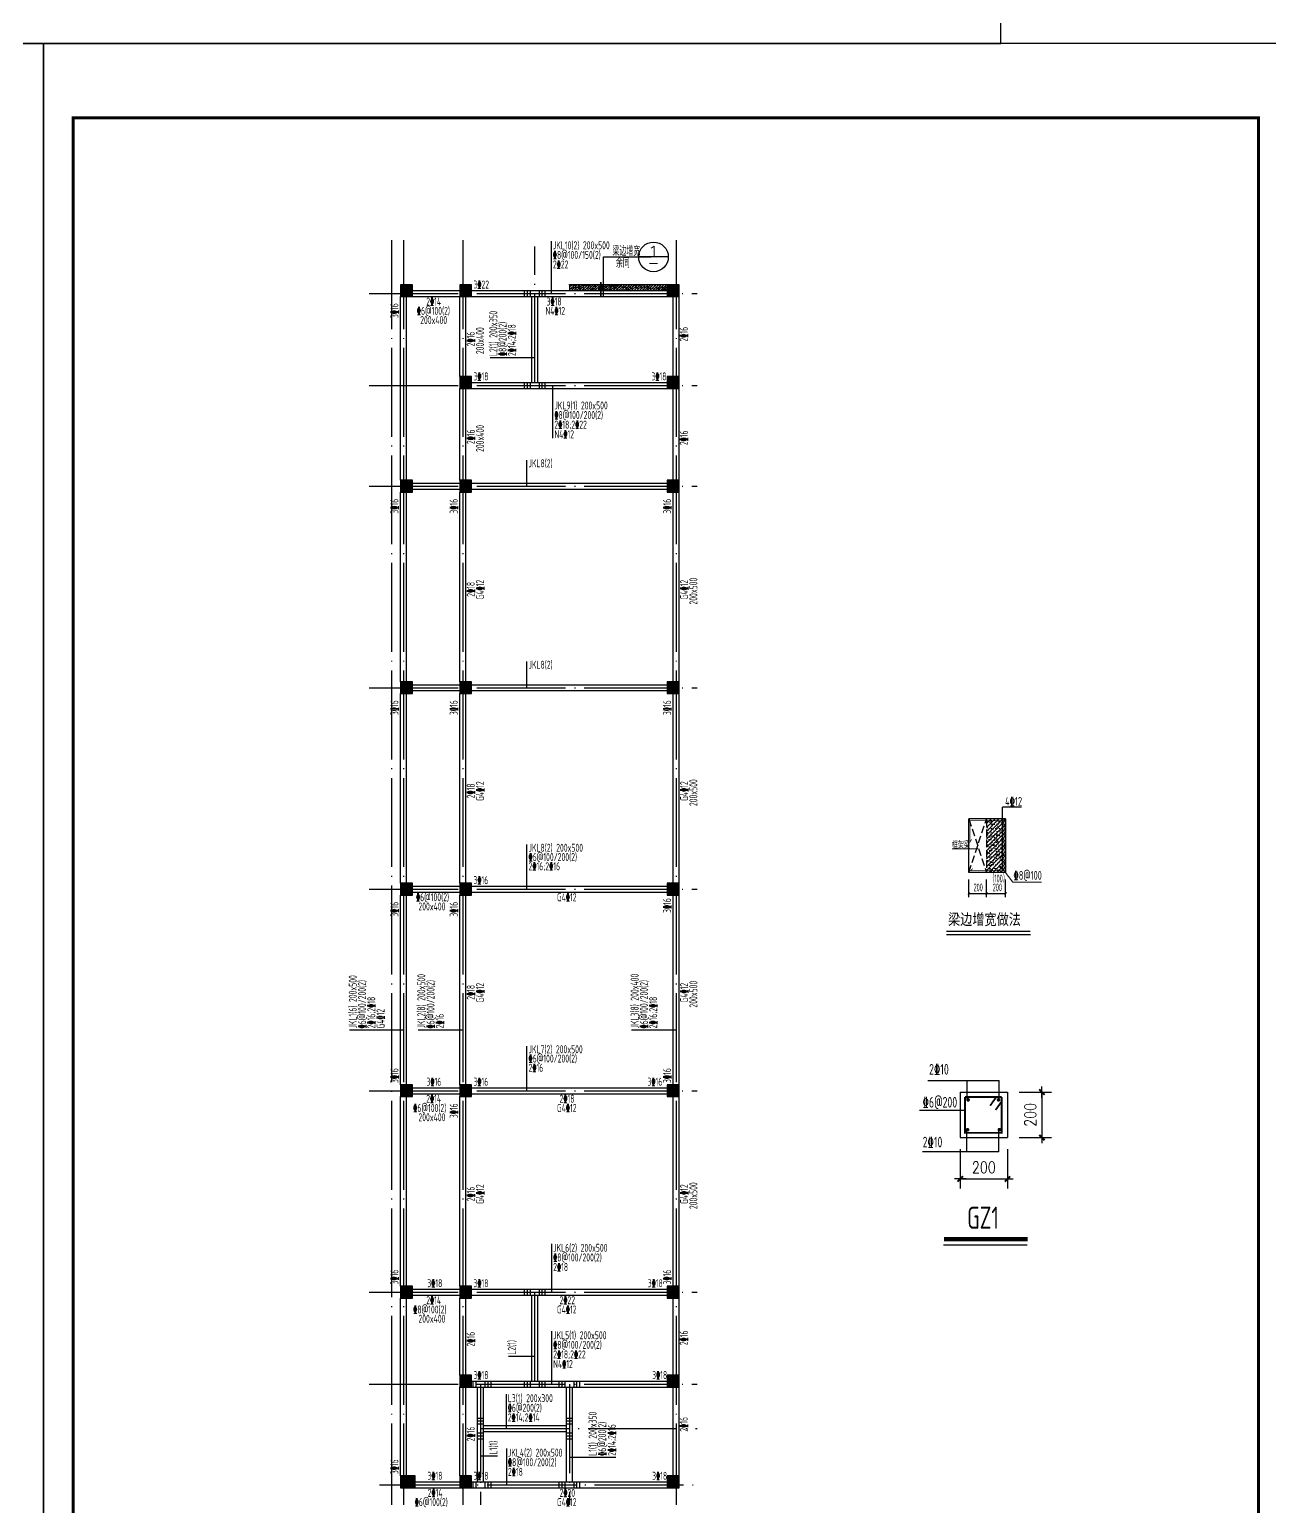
# Model space of a CAD drawing. Extents: x 2506385 to 2810062, y -487803 to -193521.
# Drawn here: x 2599587 to 2641428, y -425102 to -375264 of the extents above; entities that cross this region are included whole.
import ezdxf
from ezdxf.enums import TextEntityAlignment as Align

# ---------------------------------------------------------------- set-up
doc = ezdxf.new("R2010")
doc.units = 0
doc.header["$LTSCALE"] = 1000
doc.header["$MEASUREMENT"] = 0
for name, pattern in [('6', [0, 0, 0, 0, 0]), ('DASH', [0.35, 0.25, -0.1]), ('DOTE', [2.42, 2, -0.2, 0.02, -0.2])]:
    doc.linetypes.add(name, pattern=pattern)
for name, color, linetype in [('1', 7, 'Continuous'), ('AXIS', 3, 'Continuous'), ('DIM_IDEN', 3, 'Continuous'), ('DIM_SYMB', 3, 'Continuous'), ('DOTE', 252, 'DOTE'), ('PUB_DIM', 3, 'Continuous'), ('PUB_TEXT', 7, 'Continuous'), ('PUB_TITLE', 4, 'Continuous'), ('S_BEAM', 4, 'Continuous'), ('S_BEAMDASH', 134, 'DASH'), ('TEXT', 7, 'Continuous'), ('WALL', 30, 'Continuous'), ('柱', 2, 'Continuous'), ('柱涂实', 54, 'Continuous'), ('梁', 4, 'Continuous'), ('梁原位标注', 7, 'Continuous'), ('梁原位标注竖向', 7, 'Continuous'), ('梁集中标注', 2, 'Continuous'), ('梁集中标注竖向', 2, 'Continuous'), ('次梁箍筋', 1, 'Continuous'), ('钢筋', 1, 'Continuous')]:
    doc.layers.add(name, color=color, linetype=linetype)
for name, color, linetype, lineweight in [('rein', 6, 'ByLayer', 18), ('Z-详图标注', 3, 'Continuous', 18), ('查找字符', 1, 'ByLayer', 18)]:
    doc.layers.add(name, color=color, linetype=linetype, lineweight=lineweight)
doc.styles.add('-宋体', font='', dxfattribs={"width": 0.8})
doc.styles.add('_TCH_LABEL', font='COMPLEX', dxfattribs={"bigfont": 'GBCBIG'})
doc.styles.add('DIM_FONT', font='SIMPLEX.shx', dxfattribs={"width": 0.8})
doc.styles.get("Standard").update_dxf_attribs({"font": 'TSSDENG', "width": 0.7, "bigfont": 'TSSDCHN'})
doc.styles.add('TCCAD_Dimension', font='tssdeng.shx', dxfattribs={"width": 0.7, "bigfont": 'tssdchn.shx'})
doc.styles.add('tssd', font='tssdeng.shx', dxfattribs={"width": 0.7, "height": 3, "bigfont": '1hztxt.shx'})
doc.styles.add('TSSD_REIN', font='TSSDENG', dxfattribs={"width": 0.8, "bigfont": 'TSSDCHN'})
doc.styles.get('-宋体').set_extended_font_data('SimSun')
doc.dimstyles.new('DIMN130', dxfattribs={"dimscale": 1.3, "dimtxt": 300, "dimasz": 1, "dimexe": 250, "dimexo": 300, "dimgap": 150, "dimtad": 1, "dimdec": 0, "dimzin": 0, "dimdsep": 46, "dimtxsty": 'DIM_FONT', "dimblk": '_DIMX', "dimcen": 0.09, "dimclrt": 7, "dimadec": 0, "dimazin": 0, "dimtfac": 1, "dimtdec": 0, "dimtix": 1, "dimtmove": 2, "dimatfit": 3, "dimldrblk": '_DIMX', "dimfxl": 1, "dimtolj": 1, "dimtzin": 0, "dimarcsym": 0})

# ---------------------------------------------------------------- blocks, each defined once
blk = doc.blocks.new('_DIMX')
blk.add_line((-150, 0), (150, 0))
at = {"const_width": 50}
blk.add_lwpolyline([(-70, -70), (70, 70)], dxfattribs=at)
blk = doc.blocks.new('*D8')
at = {"layer": 'Defpoints', "color": 0, "transparency": 16777216}
for p in [(2630993, -412653), (2632588, -412653), (2632588, -414050)]:
    blk.add_point(p, dxfattribs=at)
at = {"layer": 'PUB_DIM', "color": 0, "lineweight": -2, "transparency": 16777216}
for p, q in [((2630993, -413043), (2630993, -414375)), ((2632588, -413043), (2632588, -414375)), ((2630994, -414050), (2632587, -414050))]:
    blk.add_line(p, q, dxfattribs=at)
at = {"layer": 'PUB_DIM', "color": 0, "lineweight": -2, "transparency": 16777216, "xscale": 1.3, "yscale": 1.3, "zscale": 1.3, "rotation": 180}
blk.add_blockref('_DIMX', (2630993, -414050), dxfattribs=at)
at = {"layer": 'PUB_DIM', "color": 0, "lineweight": -2, "transparency": 16777216, "xscale": 1.3, "yscale": 1.3, "zscale": 1.3}
blk.add_blockref('_DIMX', (2632588, -414050), dxfattribs=at)
at = {"layer": 'PUB_DIM', "color": 7, "transparency": 16777216, "insert": (2631790, -413660), "char_height": 390, "attachment_point": 5, "style": 'DIM_FONT'}
blk.add_mtext('\\A1;200', dxfattribs=at)
blk = doc.blocks.new('*D9')
at = {"layer": 'Defpoints', "color": 0, "transparency": 16777216}
for p in [(2632588, -411121), (2632588, -412653), (2633748, -412653)]:
    blk.add_point(p, dxfattribs=at)
at = {"layer": 'PUB_DIM', "color": 0, "lineweight": -2, "transparency": 16777216}
for p, q in [((2632978, -411121), (2634073, -411121)), ((2633748, -411123), (2633748, -412652)), ((2632978, -412653), (2634073, -412653))]:
    blk.add_line(p, q, dxfattribs=at)
at = {"layer": 'PUB_DIM', "color": 0, "lineweight": -2, "transparency": 16777216, "xscale": 1.3, "yscale": 1.3, "zscale": 1.3}
for p, rotation in [((2633748, -411121), 90), ((2633748, -412653), 270)]:
    blk.add_blockref('_DIMX', p, dxfattribs=dict(at, rotation=rotation))
at = {"layer": 'PUB_DIM', "color": 7, "transparency": 16777216, "insert": (2633358, -411887), "char_height": 390, "attachment_point": 5, "rotation": 90, "style": 'DIM_FONT'}
blk.add_mtext('\\A1;200', dxfattribs=at)
blk = doc.blocks.new('_ArchTick')
at = {"color": 0, "linetype": 'ByBlock', "const_width": 0.4}
blk.add_lwpolyline([(-0.5, -0.5), (0.5, 0.5)], dxfattribs=at)

msp = doc.modelspace()

# ---------------------------------------------------------------- hatches: boundary and pattern name
at = {"layer": 'Z-详图标注'}
h = msp.add_hatch(dxfattribs=at)
h.set_pattern_fill('钢筋混凝土', color=251, scale=37.5, style=0)
h.set_pattern_definition([(45, (3069677.32, -460517.64), (-66.29126, 66.29126), []), (50, (3069677.32, -460517.64), (268.97257, -23.53205), [28.125, -309.375]), (355, (3069677.32, -460517.64), (-52.03175, 282.07205), [22.5, -247.5]), (100.4514, (3069699.73, -460519.6), (216.94102, 258.53983), [23.90257, -262.9283]), (46.1842, (3069677.32, -460442.64), (400.2154, -62.06963), [42.1875, -464.0625]), (96.6356, (3069710.67, -460447.8), (350.4985, 365.2942), [35.85386, -394.39238]), (351.1842, (3069677.3, -460442.64), (350.49823, 365.29448), [33.75, -371.25]), (21, (3069714.82, -460461.4), (223.84014, -150.98208), [28.125, -309.375]), (326, (3069714.82, -460461.4), (91.24325, 271.93127), [22.5, -247.5]), (71.4514, (3069733.47, -460473.98), (315.08349, 120.94894), [23.90257, -262.9283]), (37.5, (3069677.32, -460517.64), (4.559946, 124.835195), [0, -244.5, 0, -251.25, 0, -248.4375]), (7.5, (3069677.32, -460517.64), (98.651077, 147.90439), [0, -143.25, 0, -238.875, 0, -94.6875]), (327.5, (3069593.7, -460517.64), (200.183414, -8.458077), [0, -93.75, 0, -292.5, 0, -388.125]), (317.5, (3069556.2, -460517.64), (218.694814, 37.53937), [0, -121.875, 0, -194.25, 0, -275.625])])
h.paths.add_polyline_path([(2632525.8, -403703.7), (2632525.8, -401903.7), (2631882.9, -401903.7), (2631882.9, -403703.7)])
at = {"layer": '查找字符', "linetype": 'ByBlock'}
h = msp.add_hatch(dxfattribs=at)
h.set_pattern_fill('钢筋混凝土', color=252, scale=25)
h.set_pattern_definition([(45, (5579.015, 0), (-44.1941738, 44.1941738), []), (50, (5579.02, 0), (179.315046, -15.688034), [18.75, -206.25]), (355, (5579.02, 0), (-34.687833, 188.048033), [15, -165]), (100.4514, (5593.96, -1.3), (144.627345, 172.359886), [15.935047, -175.285528]), (46.1842, (5579.02, 50), (266.810262, -41.379754), [28.125, -309.375]), (96.6356, (5601.25, 46.55), (233.665676, 243.529468), [23.902572, -262.92825]), (351.1842, (5579.02, 50), (233.665486, 243.52965), [22.5, -247.5]), (21, (5604.02, 37.5), (149.226763, -100.654723), [18.75, -206.25]), (326, (5604.02, 37.5), (60.828833, 181.287511), [15, -165]), (71.4514, (5616.45, 29.11), (210.055657, 80.632624), [15.935047, -175.285528]), (37.5, (5579.015, 0), (3.0399638, 83.2234635), [0, -163, 0, -167.5, 0, -165.625]), (7.5, (5579.015, 0), (65.7673844, 98.602928), [0, -95.5, 0, -159.25, 0, -63.125]), (327.5, (5523.265, 0), (133.455609, -5.638718), [0, -62.5, 0, -195, 0, -258.75]), (317.5, (5498.27, 0), (145.7965423, 25.0262456), [0, -81.25, 0, -129.5, 0, -183.75])])
h.paths.add_polyline_path([(2617805.2, -384073.2), (2621105.2, -384073.2), (2621105.2, -383873.2), (2617805.2, -383873.2)])

# ---------------------------------------------------------------- linework, layer by layer
for p, q in [((2632421.7, -403600.6), (2632421.7, -401504.3)), ((2633065.8, -401504.3), (2632421.7, -401504.3)), ((2630431.3, -416275.9), (2633246.4, -416275.9))]:
    msp.add_line(p, q)
at = {"const_width": 149.6}
msp.add_lwpolyline([(2630440, -416081.2), (2633269.4, -416081.2)], dxfattribs=at)
at = {"layer": '1', "linetype": '6'}
for p, q in [((2630992.6, -411121.4), (2632588, -411121.4)), ((2630992.6, -411121.4), (2630992.6, -412653.3)), ((2632588, -411121.4), (2632588, -412450.2)), ((2630992.6, -412653.3), (2632588, -412653.3)), ((2632588, -412450.2), (2632588, -412653.3))]:
    msp.add_line(p, q, dxfattribs=at)
at = {"layer": 'AXIS', "linetype": 'ByBlock'}
for p, q in [((2631282.9, -404543.3), (2631282.9, -403949.3)), ((2631882.9, -404543.3), (2631882.9, -403949.3)), ((2632525.8, -404543.3), (2632525.8, -403949.3)), ((2631282.9, -404417.5), (2632525.8, -404417.5))]:
    msp.add_line(p, q, dxfattribs=at)
at = {"layer": 'DIM_IDEN', "linetype": 'ByBlock'}
for p, q in [((2618957.7, -384273.2), (2618957.7, -382937.1)), ((2618957.7, -382937.1), (2619430.8, -382937.1)), ((2619430.8, -382937.1), (2620559.9, -382937.1)), ((2621142, -382937.1), (2620142, -382937.1))]:
    msp.add_line(p, q, dxfattribs=at)
at = {"layer": 'DIM_IDEN', "linetype": 'ByBlock', "const_width": 50}
msp.add_lwpolyline([(2618865, -384282.3), (2618865, -383782.3)], dxfattribs=at)
at = {"layer": 'DIM_IDEN', "linetype": 'ByBlock'}
msp.add_circle((2620642, -382937.1), 500, dxfattribs=at)
at = {"layer": 'DIM_SYMB', "const_width": 52.5}
msp.add_lwpolyline([(2630525.7, -405695.7), (2633363.9, -405695.7)], dxfattribs=at)
at = {"layer": 'DIM_SYMB'}
msp.add_lwpolyline([(2630525.7, -405800.7), (2633363.9, -405800.7)], dxfattribs=at)
at = {"layer": 'DOTE', "ltscale": 1.5}
for p, q in [((2611805.2, -382373.2), (2611805.2, -425046)), ((2612205.2, -382373.2), (2612205.2, -425046)), ((2614205.2, -382373.2), (2614205.2, -425046)), ((2616635.2, -387173.2), (2616635.2, -382590.3)), ((2621405.2, -382373.2), (2621405.2, -425046)), ((2611047.5, -384173.2), (2622119.7, -384173.2)), ((2611047.5, -387273.2), (2622119.7, -387273.2)), ((2611047.5, -390673.2), (2622119.7, -390673.2)), ((2611047.5, -397473.2), (2622119.7, -397473.2)), ((2611047.5, -404273.2), (2622119.7, -404273.2)), ((2611047.5, -411073.2), (2622119.7, -411073.2)), ((2616635.2, -420873.2), (2616635.2, -417630.8)), ((2611047.5, -417873.2), (2622119.7, -417873.2)), ((2611047.5, -420973.2), (2622119.7, -420973.2)), ((2614805.2, -420973.2), (2614805.2, -425046)), ((2617805.2, -420973.2), (2617805.2, -425046)), ((2614805.2, -422473.2), (2622119.7, -422473.2)), ((2611394.4, -424373.2), (2622119.7, -424373.2))]:
    msp.add_line(p, q, dxfattribs=at)
at = {"layer": 'PUB_DIM'}
for p, q in [((2629896.1, -410730.7), (2632309.4, -410730.7)), ((2631230, -411382.7), (2631230, -410730.7)), ((2632309.4, -411364), (2632309.4, -410730.7)), ((2629623.1, -411734.8), (2631152.1, -411734.8)), ((2631211.8, -413131.9), (2631211.8, -412389.3)), ((2632291.1, -413131.9), (2632291.1, -412389.3)), ((2632291.1, -413131.9), (2629715.7, -413131.9))]:
    msp.add_line(p, q, dxfattribs=at)
at = {"layer": 'PUB_TITLE'}
msp.add_lwpolyline([(2558061.7, -375738.7), (2632361.7, -375738.7), (2632361.7, -333738.7), (2558061.7, -333738.7)], close=True, dxfattribs=at)
at = {"layer": 'PUB_TITLE', "linetype": 'ByBlock'}
for points in [[(2558061.7, -375738.7), (2558061.7, -450038.7), (2600061.7, -450038.7), (2600061.7, -375738.7)], [(2600061.7, -375738.7), (2600061.7, -450038.7), (2642061.7, -450038.7), (2642061.7, -375738.7)]]:
    msp.add_lwpolyline(points, close=True, dxfattribs=at)
at = {"layer": 'PUB_TITLE', "linetype": 'ByBlock', "const_width": 100}
msp.add_lwpolyline([(2601061.7, -378238.7), (2601061.7, -449038.7), (2641061.7, -449038.7), (2641061.7, -378238.7)], close=True, dxfattribs=at)
at = {"layer": 'rein', "const_width": 22.5}
msp.add_lwpolyline([(2631380.6, -402588.2), (2631322, -402685.7), (2631322, -401957.3), (2632472.1, -401957.3), (2632472.1, -403652.3), (2631341.5, -403652.3), (2631416.4, -403580.8)], dxfattribs=at)
at = {"layer": 'rein', "const_width": 37.5}
for points in [[(2632402.9, -402007.6, 1), (2632440.4, -402007.6, 1)], [(2632402.9, -402585.6, 1), (2632440.4, -402585.6, 1)], [(2632402.9, -403084, 1), (2632440.4, -403084, 1)], [(2632402.9, -403595.6, 1), (2632440.4, -403595.6, 1)]]:
    msp.add_lwpolyline(points, format="xyb", close=True, dxfattribs=at)
at = {"layer": 'S_BEAM'}
for p, q in [((2631282.9, -403703.7), (2631282.9, -401903.7)), ((2632525.8, -401903.7), (2631282.9, -401903.7)), ((2632525.8, -401903.7), (2632525.8, -403703.7)), ((2632525.8, -403703.7), (2631282.9, -403703.7))]:
    msp.add_line(p, q, dxfattribs=at)
at = {"layer": 'S_BEAMDASH'}
for p, q in [((2631282.9, -403703.7), (2631882.9, -401903.7)), ((2631282.9, -401903.7), (2631882.9, -403703.7)), ((2631882.9, -401903.7), (2631882.9, -403703.7))]:
    msp.add_line(p, q, dxfattribs=at)
at = {"layer": 'WALL', "linetype": 'ByBlock'}
msp.add_lwpolyline([(2621105.2, -383873.2), (2617805.2, -383873.2), (2617805.2, -384073.2)], dxfattribs=at)
at = {"layer": 'Z-详图标注'}
for p, q in [((2631582.9, -402912.3), (2630724, -402912.3)), ((2632472.1, -403652.3), (2632770.5, -404034.2)), ((2632770.5, -404034.2), (2633732.8, -404034.2))]:
    msp.add_line(p, q, dxfattribs=at)
at = {"layer": '柱'}
for points in [[(2612505.2, -384273.2), (2612505.2, -383873.2), (2612105.2, -383873.2), (2612105.2, -384273.2)], [(2614505.2, -384273.2), (2614505.2, -383873.2), (2614105.2, -383873.2), (2614105.2, -384273.2)], [(2621505.2, -384273.2), (2621505.2, -383873.2), (2621105.2, -383873.2), (2621105.2, -384273.2)], [(2614505.2, -387373.2), (2614505.2, -386973.2), (2614105.2, -386973.2), (2614105.2, -387373.2)], [(2621505.2, -387373.2), (2621505.2, -386973.2), (2621105.2, -386973.2), (2621105.2, -387373.2)], [(2612505.2, -390873.2), (2612505.2, -390473.2), (2612105.2, -390473.2), (2612105.2, -390873.2)], [(2614505.2, -390873.2), (2614505.2, -390473.2), (2614105.2, -390473.2), (2614105.2, -390873.2)], [(2621505.2, -390873.2), (2621505.2, -390473.2), (2621105.2, -390473.2), (2621105.2, -390873.2)], [(2612505.2, -397673.2), (2612505.2, -397273.2), (2612105.2, -397273.2), (2612105.2, -397673.2)], [(2614505.2, -397673.2), (2614505.2, -397273.2), (2614105.2, -397273.2), (2614105.2, -397673.2)], [(2621505.2, -397673.2), (2621505.2, -397273.2), (2621105.2, -397273.2), (2621105.2, -397673.2)], [(2612505.2, -404473.2), (2612505.2, -404073.2), (2612105.2, -404073.2), (2612105.2, -404473.2)], [(2614505.2, -404473.2), (2614505.2, -404073.2), (2614105.2, -404073.2), (2614105.2, -404473.2)], [(2621505.2, -404473.2), (2621505.2, -404073.2), (2621105.2, -404073.2), (2621105.2, -404473.2)], [(2612505.2, -411273.2), (2612505.2, -410873.2), (2612105.2, -410873.2), (2612105.2, -411273.2)], [(2614505.2, -411273.2), (2614505.2, -410873.2), (2614105.2, -410873.2), (2614105.2, -411273.2)], [(2621505.2, -411273.2), (2621505.2, -410873.2), (2621105.2, -410873.2), (2621105.2, -411273.2)], [(2612505.2, -418073.2), (2612505.2, -417673.2), (2612105.2, -417673.2), (2612105.2, -418073.2)], [(2614505.2, -418073.2), (2614505.2, -417673.2), (2614105.2, -417673.2), (2614105.2, -418073.2)], [(2621505.2, -418073.2), (2621505.2, -417673.2), (2621105.2, -417673.2), (2621105.2, -418073.2)], [(2614505.2, -421073.2), (2614505.2, -420673.2), (2614105.2, -420673.2), (2614105.2, -421073.2)], [(2621505.2, -421073.2), (2621505.2, -420673.2), (2621105.2, -420673.2), (2621105.2, -421073.2)], [(2612605.2, -424473.2), (2612605.2, -424073.2), (2612105.2, -424073.2), (2612105.2, -424473.2)], [(2614505.2, -424473.2), (2614505.2, -424073.2), (2614105.2, -424073.2), (2614105.2, -424473.2)], [(2621505.2, -424473.2), (2621505.2, -424073.2), (2621105.2, -424073.2), (2621105.2, -424473.2)]]:
    msp.add_lwpolyline(points, close=True, dxfattribs=at)
at = {"layer": '柱涂实'}
for points in [[(2612505.2, -384273.2), (2612505.2, -383873.2), (2612105.2, -384273.2), (2612105.2, -383873.2)], [(2614505.2, -384273.2), (2614505.2, -383873.2), (2614105.2, -384273.2), (2614105.2, -383873.2)], [(2621505.2, -384273.2), (2621505.2, -383873.2), (2621105.2, -384273.2), (2621105.2, -383873.2)], [(2614505.2, -387373.2), (2614505.2, -386973.2), (2614105.2, -387373.2), (2614105.2, -386973.2)], [(2621505.2, -387373.2), (2621505.2, -386973.2), (2621105.2, -387373.2), (2621105.2, -386973.2)], [(2612505.2, -390873.2), (2612505.2, -390473.2), (2612105.2, -390873.2), (2612105.2, -390473.2)], [(2614505.2, -390873.2), (2614505.2, -390473.2), (2614105.2, -390873.2), (2614105.2, -390473.2)], [(2621505.2, -390873.2), (2621505.2, -390473.2), (2621105.2, -390873.2), (2621105.2, -390473.2)], [(2612505.2, -397673.2), (2612505.2, -397273.2), (2612105.2, -397673.2), (2612105.2, -397273.2)], [(2614505.2, -397673.2), (2614505.2, -397273.2), (2614105.2, -397673.2), (2614105.2, -397273.2)], [(2621505.2, -397673.2), (2621505.2, -397273.2), (2621105.2, -397673.2), (2621105.2, -397273.2)], [(2612505.2, -404473.2), (2612505.2, -404073.2), (2612105.2, -404473.2), (2612105.2, -404073.2)], [(2614505.2, -404473.2), (2614505.2, -404073.2), (2614105.2, -404473.2), (2614105.2, -404073.2)], [(2621505.2, -404473.2), (2621505.2, -404073.2), (2621105.2, -404473.2), (2621105.2, -404073.2)], [(2612505.2, -411273.2), (2612505.2, -410873.2), (2612105.2, -411273.2), (2612105.2, -410873.2)], [(2614505.2, -411273.2), (2614505.2, -410873.2), (2614105.2, -411273.2), (2614105.2, -410873.2)], [(2621505.2, -411273.2), (2621505.2, -410873.2), (2621105.2, -411273.2), (2621105.2, -410873.2)], [(2612505.2, -418073.2), (2612505.2, -417673.2), (2612105.2, -418073.2), (2612105.2, -417673.2)], [(2614505.2, -418073.2), (2614505.2, -417673.2), (2614105.2, -418073.2), (2614105.2, -417673.2)], [(2621505.2, -418073.2), (2621505.2, -417673.2), (2621105.2, -418073.2), (2621105.2, -417673.2)], [(2614505.2, -421073.2), (2614505.2, -420673.2), (2614105.2, -421073.2), (2614105.2, -420673.2)], [(2621505.2, -421073.2), (2621505.2, -420673.2), (2621105.2, -421073.2), (2621105.2, -420673.2)], [(2612605.2, -424473.2), (2612605.2, -424073.2), (2612105.2, -424473.2), (2612105.2, -424073.2)], [(2614505.2, -424473.2), (2614505.2, -424073.2), (2614105.2, -424473.2), (2614105.2, -424073.2)], [(2621505.2, -424473.2), (2621505.2, -424073.2), (2621105.2, -424473.2), (2621105.2, -424073.2)]]:
    msp.add_solid(points, dxfattribs=at)
at = {"layer": '梁'}
for p, q in [((2612505.2, -384073.2), (2614105.2, -384073.2)), ((2614505.2, -384073.2), (2621105.2, -384073.2)), ((2612105.2, -390473.2), (2612105.2, -384273.2)), ((2612305.2, -390473.2), (2612305.2, -384273.2)), ((2612505.2, -384273.2), (2614105.2, -384273.2)), ((2614105.2, -386973.2), (2614105.2, -384273.2)), ((2614305.2, -386973.2), (2614305.2, -384273.2)), ((2614505.2, -384273.2), (2621105.2, -384273.2)), ((2616535.2, -387173.2), (2616535.2, -384273.2)), ((2616735.2, -387173.2), (2616735.2, -384273.2)), ((2621305.2, -386973.2), (2621305.2, -384273.2)), ((2621505.2, -386973.2), (2621505.2, -384273.2)), ((2614505.2, -387173.2), (2621105.2, -387173.2)), ((2614105.2, -390473.2), (2614105.2, -387373.2)), ((2614305.2, -390473.2), (2614305.2, -387373.2)), ((2614505.2, -387373.2), (2621105.2, -387373.2)), ((2621305.2, -390473.2), (2621305.2, -387373.2)), ((2621505.2, -390473.2), (2621505.2, -387373.2)), ((2612505.2, -390573.2), (2614105.2, -390573.2)), ((2614505.2, -390573.2), (2621105.2, -390573.2)), ((2612105.2, -397273.2), (2612105.2, -390873.2)), ((2612305.2, -397273.2), (2612305.2, -390873.2)), ((2612505.2, -390773.2), (2614105.2, -390773.2)), ((2614105.2, -397273.2), (2614105.2, -390873.2)), ((2614305.2, -397273.2), (2614305.2, -390873.2)), ((2614505.2, -390773.2), (2621105.2, -390773.2)), ((2621305.2, -397273.2), (2621305.2, -390873.2)), ((2621505.2, -397273.2), (2621505.2, -390873.2)), ((2612105.2, -404073.2), (2612105.2, -397673.2)), ((2612305.2, -404073.2), (2612305.2, -397673.2)), ((2612505.2, -397373.2), (2614105.2, -397373.2)), ((2612505.2, -397573.2), (2614105.2, -397573.2)), ((2614105.2, -404073.2), (2614105.2, -397673.2)), ((2614305.2, -404073.2), (2614305.2, -397673.2)), ((2614505.2, -397373.2), (2621105.2, -397373.2)), ((2614505.2, -397573.2), (2621105.2, -397573.2)), ((2621305.2, -404073.2), (2621305.2, -397673.2)), ((2621505.2, -404073.2), (2621505.2, -397673.2)), ((2612505.2, -404173.2), (2614105.2, -404173.2)), ((2614505.2, -404173.2), (2621105.2, -404173.2)), ((2612105.2, -410873.2), (2612105.2, -404473.2)), ((2612305.2, -410873.2), (2612305.2, -404473.2)), ((2612505.2, -404373.2), (2614105.2, -404373.2)), ((2614105.2, -410873.2), (2614105.2, -404473.2)), ((2614305.2, -410873.2), (2614305.2, -404473.2)), ((2614505.2, -404373.2), (2621105.2, -404373.2)), ((2621305.2, -410873.2), (2621305.2, -404473.2)), ((2621505.2, -410873.2), (2621505.2, -404473.2)), ((2612505.2, -410973.2), (2614105.2, -410973.2)), ((2614505.2, -410973.2), (2621105.2, -410973.2)), ((2612105.2, -417673.2), (2612105.2, -411273.2)), ((2612305.2, -417673.2), (2612305.2, -411273.2)), ((2612505.2, -411173.2), (2614105.2, -411173.2)), ((2614105.2, -417673.2), (2614105.2, -411273.2)), ((2614305.2, -417673.2), (2614305.2, -411273.2)), ((2614505.2, -411173.2), (2621105.2, -411173.2)), ((2621305.2, -417673.2), (2621305.2, -411273.2)), ((2621505.2, -417673.2), (2621505.2, -411273.2)), ((2612105.2, -424073.2), (2612105.2, -418073.2)), ((2612305.2, -424073.2), (2612305.2, -418073.2)), ((2612505.2, -417773.2), (2614105.2, -417773.2)), ((2612505.2, -417973.2), (2614105.2, -417973.2)), ((2614105.2, -420673.2), (2614105.2, -418073.2)), ((2614305.2, -420673.2), (2614305.2, -418073.2)), ((2614505.2, -417773.2), (2621105.2, -417773.2)), ((2614505.2, -417973.2), (2621105.2, -417973.2)), ((2616535.2, -420873.2), (2616535.2, -417973.2)), ((2616735.2, -420873.2), (2616735.2, -417973.2)), ((2621305.2, -420673.2), (2621305.2, -418073.2)), ((2621505.2, -420673.2), (2621505.2, -418073.2)), ((2614105.2, -424073.2), (2614105.2, -421073.2)), ((2614305.2, -424073.2), (2614305.2, -421073.2)), ((2614505.2, -420873.2), (2621105.2, -420873.2)), ((2614505.2, -421073.2), (2621105.2, -421073.2)), ((2614705.2, -424273.2), (2614705.2, -421073.2)), ((2614905.2, -424273.2), (2614905.2, -421073.2)), ((2617705.2, -424273.2), (2617705.2, -421073.2)), ((2617905.2, -424273.2), (2617905.2, -421073.2)), ((2621305.2, -424073.2), (2621305.2, -421073.2)), ((2621505.2, -424073.2), (2621505.2, -421073.2)), ((2614905.2, -422373.2), (2617705.2, -422373.2)), ((2614905.2, -422573.2), (2617705.2, -422573.2)), ((2612605.2, -424273.2), (2614105.2, -424273.2)), ((2612605.2, -424473.2), (2614105.2, -424473.2)), ((2614505.2, -424273.2), (2621105.2, -424273.2)), ((2614505.2, -424473.2), (2621105.2, -424473.2))]:
    msp.add_line(p, q, dxfattribs=at)
at = {"layer": '梁集中标注'}
for p, q in [((2617193.2, -382408.8), (2617193.2, -384173.2)), ((2617244.5, -389056.2), (2617244.5, -387273.2)), ((2616365.2, -390673.2), (2616365.2, -389792)), ((2616365.2, -397473.2), (2616365.2, -396592)), ((2616365.2, -404273.2), (2616365.2, -402767)), ((2616365.2, -411073.2), (2616365.2, -409567)), ((2617203.5, -416239.8), (2617203.5, -417873.2)), ((2617203.6, -419189.3), (2617203.6, -420973.2)), ((2615670.9, -421313.3), (2615670.9, -422473.2)), ((2615676.3, -423151), (2615676.3, -424373.2))]:
    msp.add_line(p, q, dxfattribs=at)
at = {"layer": '梁集中标注竖向'}
for p, q in [((2616635.2, -386343.2), (2615129, -386343.2)), ((2612205.2, -409033.2), (2610386.5, -409033.2)), ((2614205.2, -409033.2), (2612699, -409033.2)), ((2621405.2, -409033.2), (2619899, -409033.2)), ((2616635.2, -420043.2), (2615754, -420043.2)), ((2615373.1, -423401.4), (2614805.2, -423401.4)), ((2619371.3, -423449.8), (2617805.2, -423449.8))]:
    msp.add_line(p, q, dxfattribs=at)
at = {"layer": '次梁箍筋', "const_width": 44.9}
for points in [[(2616285.2, -384073.2), (2616285.2, -384273.2)], [(2616385.2, -384073.2), (2616385.2, -384273.2)], [(2616485.2, -384073.2), (2616485.2, -384273.2)], [(2616785.2, -384073.2), (2616785.2, -384273.2)], [(2616885.2, -384073.2), (2616885.2, -384273.2)], [(2616985.2, -384073.2), (2616985.2, -384273.2)], [(2616285.2, -387173.2), (2616285.2, -387373.2)], [(2616385.2, -387173.2), (2616385.2, -387373.2)], [(2616485.2, -387173.2), (2616485.2, -387373.2)], [(2616785.2, -387173.2), (2616785.2, -387373.2)], [(2616885.2, -387173.2), (2616885.2, -387373.2)], [(2616985.2, -387173.2), (2616985.2, -387373.2)], [(2616285.2, -417773.2), (2616285.2, -417973.2)], [(2616385.2, -417773.2), (2616385.2, -417973.2)], [(2616485.2, -417773.2), (2616485.2, -417973.2)], [(2616785.2, -417773.2), (2616785.2, -417973.2)], [(2616885.2, -417773.2), (2616885.2, -417973.2)], [(2616985.2, -417773.2), (2616985.2, -417973.2)], [(2614455.2, -420873.2), (2614455.2, -421073.2)], [(2614555.2, -420873.2), (2614555.2, -421073.2)], [(2614655.2, -420873.2), (2614655.2, -421073.2)], [(2614955.2, -420873.2), (2614955.2, -421073.2)], [(2615055.2, -420873.2), (2615055.2, -421073.2)], [(2615155.2, -420873.2), (2615155.2, -421073.2)], [(2616285.2, -420873.2), (2616285.2, -421073.2)], [(2616385.2, -420873.2), (2616385.2, -421073.2)], [(2616485.2, -420873.2), (2616485.2, -421073.2)], [(2616785.2, -420873.2), (2616785.2, -421073.2)], [(2616885.2, -420873.2), (2616885.2, -421073.2)], [(2616985.2, -420873.2), (2616985.2, -421073.2)], [(2617455.2, -420873.2), (2617455.2, -421073.2)], [(2617555.2, -420873.2), (2617555.2, -421073.2)], [(2617655.2, -420873.2), (2617655.2, -421073.2)], [(2617955.2, -420873.2), (2617955.2, -421073.2)], [(2618055.2, -420873.2), (2618055.2, -421073.2)], [(2618155.2, -420873.2), (2618155.2, -421073.2)], [(2614705.2, -422123.2), (2614905.2, -422123.2)], [(2617705.2, -422123.2), (2617905.2, -422123.2)], [(2614705.2, -422223.2), (2614905.2, -422223.2)], [(2614705.2, -422323.2), (2614905.2, -422323.2)], [(2614705.2, -422623.2), (2614905.2, -422623.2)], [(2617705.2, -422223.2), (2617905.2, -422223.2)], [(2617705.2, -422323.2), (2617905.2, -422323.2)], [(2617705.2, -422623.2), (2617905.2, -422623.2)], [(2614705.2, -422723.2), (2614905.2, -422723.2)], [(2614705.2, -422823.2), (2614905.2, -422823.2)], [(2617705.2, -422723.2), (2617905.2, -422723.2)], [(2617705.2, -422823.2), (2617905.2, -422823.2)], [(2614455.2, -424273.2), (2614455.2, -424473.2)], [(2614555.2, -424273.2), (2614555.2, -424473.2)], [(2614655.2, -424273.2), (2614655.2, -424473.2)], [(2614955.2, -424273.2), (2614955.2, -424473.2)], [(2615055.2, -424273.2), (2615055.2, -424473.2)], [(2615155.2, -424273.2), (2615155.2, -424473.2)], [(2617455.2, -424273.2), (2617455.2, -424473.2)], [(2617555.2, -424273.2), (2617555.2, -424473.2)], [(2617655.2, -424273.2), (2617655.2, -424473.2)], [(2617955.2, -424273.2), (2617955.2, -424473.2)], [(2618055.2, -424273.2), (2618055.2, -424473.2)], [(2618155.2, -424273.2), (2618155.2, -424473.2)]]:
    msp.add_lwpolyline(points, dxfattribs=at)
at = {"layer": '钢筋', "linetype": '6'}
for points, const_width in [([(2631152.1, -411281), (2632396.3, -411281)], 66.5), ([(2631152.1, -411281), (2631152.1, -412493.7), (2632396.3, -412493.7), (2632396.3, -411281)], 66.5), ([(2632208.4, -411287), (2632003.7, -411577.7)], 59.8), ([(2632392.7, -411432.6), (2632187.9, -411723.3)], 59.8)]:
    msp.add_lwpolyline(points, dxfattribs=dict(at, const_width=const_width))
at = {"layer": '钢筋', "linetype": '6', "const_width": 59.8}
for points in [[(2631230, -411382.7, 1), (2631289.9, -411382.7, 1)], [(2632256, -411382.6, 1), (2632315.9, -411382.6, 1)], [(2631211.8, -412389.3, 1), (2631271.6, -412389.3, 1)], [(2632282.8, -412388.4, 1), (2632342.6, -412388.4, 1)]]:
    msp.add_lwpolyline(points, format="xyb", close=True, dxfattribs=at)

# ---------------------------------------------------------------- block references
at = {"layer": 'AXIS', "linetype": 'ByBlock', "xscale": 75, "yscale": 75, "zscale": 75, "rotation": 180}
msp.add_blockref('_ArchTick', (2631282.9, -404417.5), dxfattribs=at)
at = {"layer": 'AXIS', "linetype": 'ByBlock', "xscale": 75, "yscale": 75, "zscale": 75}
for p in [(2631882.9, -404417.5), (2632525.8, -404417.5)]:
    msp.add_blockref('_ArchTick', p, dxfattribs=at)

# ---------------------------------------------------------------- texts
at = {"layer": 'AXIS', "color": 7, "style": 'TCCAD_Dimension', "width": 0.5}
for s, p in [('200', (2631444.9, -404342.5)), ('（100）', (2631974.4, -404041.5)), ('200', (2632090.4, -404342.5))]:
    msp.add_text(s, height=262.5, dxfattribs=at).set_placement(p)
at = {"layer": 'DIM_IDEN', "color": 7, "linetype": 'ByBlock', "style": '_TCH_LABEL'}
for s, width, p, p2 in [('1', 2.916667, (2620440.7, -382896.9), (2620843.2, -382896.9)), ('-', 1.458333, (2620440.7, -383299.4), (2620843.2, -383299.4))]:
    msp.add_text(s, height=322, dxfattribs=dict(at, width=width)).set_placement(p, p2, align=Align.FIT)
at = {"layer": 'PUB_DIM', "style": 'tssd', "width": 0.7}
for s, p in [('2%%13210', (2629942, -410531.1)), ('%%1326@200', (2629721.4, -411642)), ('2%%13210', (2629725.3, -412985.7))]:
    msp.add_text(s, height=360, dxfattribs=at).set_placement(p)
at = {"layer": 'PUB_TEXT', "style": '-宋体', "width": 0.8}
msp.add_text('梁边增宽做法', height=375, dxfattribs=at).set_placement((2630584.5, -405477.7))
at = {"layer": 'PUB_TEXT', "width": 0.7}
msp.add_text('GZ1', height=747.5, dxfattribs=at).set_placement((2631227.5, -415731.6))
at = {"layer": 'TEXT', "color": 2, "style": 'TSSD_REIN', "width": 0.7}
for s, p in [('4%%13212', (2632506.6, -401459)), ('%%1328@100', (2632789.6, -403956.4))]:
    msp.add_text(s, height=300, dxfattribs=at).set_placement(p)
at = {"layer": 'TEXT', "style": 'tssd', "width": 0.7}
msp.add_text('框架梁', height=225, dxfattribs=at).set_placement((2630707.7, -402902.2))
at = {"layer": '梁原位标注', "color": 6, "width": 0.6}
for s, p in [('梁边增宽', (2619260.1, -382896)), ('余同', (2619373.2, -383297.9))]:
    msp.add_text(s, height=300, dxfattribs=at).set_placement(p)
at = {"layer": '梁原位标注', "width": 0.6}
for s, p in [('3%%13222', (2614566.5, -384003.2)), ('%%1326@100(2)', (2612659, -384890.7)), ('2%%13214', (2612972.7, -384578.2)), ('N4%%13212', (2616996.8, -384890.7)), ('3%%13218', (2617035.2, -384578.2)), ('200x400', (2612769.1, -385203.2)), ('3%%13218', (2614566.5, -387103.2)), ('3%%13218', (2620572.5, -387103.2)), ('3%%13216', (2614566.5, -404103.2)), ('%%1326@100(2)', (2612627.7, -404678.6)), ('G4%%13212', (2617385.2, -404680)), ('200x400', (2612710.2, -404991.1)), ('3%%13216', (2612982.6, -410903.2)), ('3%%13216', (2614566.5, -410903.2)), ('3%%13216', (2620439.2, -410903.2)), ('%%1326@100(2)', (2612535.2, -411790.7)), ('2%%13214', (2612972.7, -411478.2)), ('G4%%13212', (2617385.2, -411790.7)), ('2%%13218', (2617472.7, -411478.2)), ('200x400', (2612710.2, -412103.2)), ('3%%13218', (2613009.7, -417703.2)), ('3%%13218', (2614566.5, -417703.2)), ('3%%13218', (2620448.7, -417703.2)), ('2%%13214', (2612972.7, -418278.2)), ('2%%13222', (2617472.7, -418278.2)), ('%%1328@100(2)', (2612535.2, -418590.7)), ('200x400', (2612710.2, -418903.2)), ('G4%%13212', (2617385.2, -418590.7)), ('3%%13218', (2614566.5, -420803.2)), ('3%%13218', (2620596.9, -420803.2)), ('3%%13218', (2613013.7, -424203.2)), ('3%%13218', (2614566.5, -424203.2)), ('3%%13218', (2620596.9, -424203.2)), ('2%%13214', (2613022.7, -424778.2)), ('2%%13220', (2617472.7, -424778.2)), ('%%1326@100(2)', (2612585.2, -425090.7)), ('G4%%13212', (2617385.2, -425090.7))]:
    msp.add_text(s, height=270, dxfattribs=at).set_placement(p)
at = {"layer": '梁原位标注竖向', "width": 0.6}
for s, p in [('3%%13216', (2612035.2, -384999.5)), ('2%%13216', (2614610.2, -385955.7)), ('200x400', (2614922.7, -386218.2)), ('2%%13216', (2621798.8, -385793.5)), ('2%%13216', (2614610.2, -389255.7)), ('200x400', (2614922.7, -389518.2)), ('2%%13216', (2621798.8, -389290.1)), ('3%%13216', (2612035.2, -391599.5)), ('3%%13216', (2614035.2, -391599.5)), ('3%%13216', (2621235.2, -391599.5)), ('2%%13218', (2614610.2, -394405.7)), ('G4%%13212', (2614922.7, -394493.2)), ('G4%%13212', (2621810.2, -394493.2)), ('200x500', (2622122.7, -394668.2)), ('3%%13216', (2612035.2, -398399.5)), ('3%%13216', (2614035.2, -398399.5)), ('3%%13216', (2621235.2, -398399.5)), ('2%%13218', (2614610.2, -401205.7)), ('G4%%13212', (2614922.7, -401293.2)), ('G4%%13212', (2621810.2, -401293.2)), ('200x500', (2622122.7, -401468.2)), ('3%%13216', (2621235.2, -405074.3)), ('3%%13216', (2612035.2, -405199.5)), ('3%%13216', (2614035.2, -405199.5)), ('2%%13218', (2614610.2, -408005.7)), ('G4%%13212', (2614922.7, -408093.2)), ('G4%%13212', (2621810.2, -408093.2)), ('200x500', (2622122.7, -408268.2)), ('3%%13216', (2612035.2, -410812)), ('3%%13216', (2621235.2, -410812)), ('3%%13216', (2614035.2, -411999.5)), ('2%%13216', (2614610.2, -414805.7)), ('G4%%13212', (2614922.7, -414893.2)), ('G4%%13212', (2621810.2, -414893.2)), ('200x500', (2622122.7, -415068.2)), ('3%%13216', (2612035.2, -417612)), ('3%%13216', (2621235.2, -417612)), ('2%%13216', (2614610.2, -419705.7)), ('2%%13216', (2621798.8, -419662.2)), ('2%%13216', (2614610.2, -422905.7)), ('2%%13216', (2621798.8, -422579.5)), ('3%%13216', (2612035.2, -424012))]:
    msp.add_text(s, height=270, rotation=90, dxfattribs=at).set_placement(p)
at = {"layer": '梁集中标注', "color": 90, "width": 0.6}
for s, p in [('JKL10(2) 200x500', (2617247.2, -382678.8)), ('JKL9(1) 200x500', (2617298.5, -388084.2)), ('L3(1) 200x300', (2615724.9, -421583.3)), ('JKL4(2) 200x500', (2615730.3, -423421))]:
    msp.add_text(s, height=270, dxfattribs=at).set_placement(p)
at = {"layer": '梁集中标注', "width": 0.6}
for s, p in [('%%1328@100/150(2)', (2617247.2, -383002.8)), ('2%%13222', (2617247.2, -383326.8)), ('%%1328@100/200(2)', (2617298.5, -388408.2)), ('2%%13218;2%%13222', (2617298.5, -388732.2)), ('N4%%13212', (2617298.5, -389056.2)), ('JKL8(2)', (2616426.5, -390034.5)), ('JKL8(2)', (2616426.5, -396834.5)), ('JKL8(2) 200x500', (2616426.5, -403009.5)), ('%%1326@100/200(2)', (2616426.5, -403322)), ('2%%13216;2%%13216', (2616426.5, -403634.5)), ('JKL7(2) 200x500', (2616426.5, -409809.5)), ('2%%13216', (2616426.5, -410434.5)), ('%%1326@100/200(2)', (2616426.5, -410122)), ('2%%13218', (2617257.5, -417157.8)), ('N4%%13212', (2617257.6, -420431.3)), ('%%1326@200(2)', (2615724.9, -421907.3)), ('2%%13214;2%%13214', (2615724.9, -422231.3)), ('%%1328@100/200(2)', (2615730.3, -423745)), ('2%%13218', (2615730.3, -424069))]:
    msp.add_text(s, height=270, dxfattribs=at).set_placement(p)
at = {"layer": '梁集中标注', "color": 90, "width": 0.6}
for s, p in [('JKL6(2) 200x500', (2617257.5, -416509.8)), ('JKL5(1) 200x500', (2617257.6, -419459.3))]:
    msp.add_text(s, height=270, rotation=359.99996, dxfattribs=at).set_placement(p)
at = {"layer": '梁集中标注', "width": 0.6}
for s, p in [('%%1328@100/200(2)', (2617257.5, -416833.8)), ('%%1328@100/200(2)', (2617257.6, -419783.3)), ('2%%13218;2%%13222', (2617257.6, -420107.3))]:
    msp.add_text(s, height=270, rotation=359.99996, dxfattribs=at).set_placement(p)
at = {"layer": '梁集中标注竖向', "width": 0.6}
for s, p in [('L2(1) 200x350', (2615371.5, -386282)), ('%%1328@200(2)', (2615684, -386282)), ('2%%13214;2%%13218', (2615996.5, -386282)), ('JKL1(6) 200x500', (2610629, -408972)), ('%%1326@100/200(2)', (2610941.5, -408972)), ('JKL2(8) 200x500', (2612941.5, -408972)), ('%%1326@100/200(2)', (2613254, -408972)), ('JKL3(8) 200x400', (2620141.5, -408972)), ('%%1326@100/200(2)', (2620454, -408972)), ('2%%13216;2%%13218', (2611254, -408972)), ('2%%13216;2%%13218', (2620766.5, -408972)), ('G4%%13212', (2611566.5, -408972)), ('2%%13216', (2613566.5, -408972)), ('L2(1)', (2615996.5, -419982)), ('%%1326@200(2)', (2619047.3, -423395.8)), ('2%%13214;2%%13216', (2619371.3, -423395.8))]:
    msp.add_text(s, height=270, rotation=90, dxfattribs=at).set_placement(p)
at = {"layer": '梁集中标注竖向', "color": 90, "width": 0.6}
for s, p in [('L1(1) 200x350', (2618723.3, -423395.8)), ('L1(1)', (2615373.1, -423347.4))]:
    msp.add_text(s, height=270, rotation=90, dxfattribs=at).set_placement(p)

# ---------------------------------------------------------------- dimensions: what is measured, and where the dimension line sits
at = {"layer": 'PUB_DIM'}
dim = msp.add_linear_dim(base=(2633748.3, -412653.3), p1=(2632588, -411121.4), p2=(2632588, -412653.3), angle=90, text='200', dimstyle='DIMN130', dxfattribs=at)
dim.commit()
dim.dimension.update_dxf_attribs({"geometry": '*D9', "text_midpoint": (2633358.3, -411887.4)})
dim = msp.add_linear_dim(base=(2632588, -414050.4), p1=(2630992.6, -412653.3), p2=(2632588, -412653.3), text='200', dimstyle='DIMN130', dxfattribs=at)
dim.commit()
dim.dimension.update_dxf_attribs({"geometry": '*D8', "text_midpoint": (2631790.3, -413660.4)})

doc.saveas('drawing.dxf')
